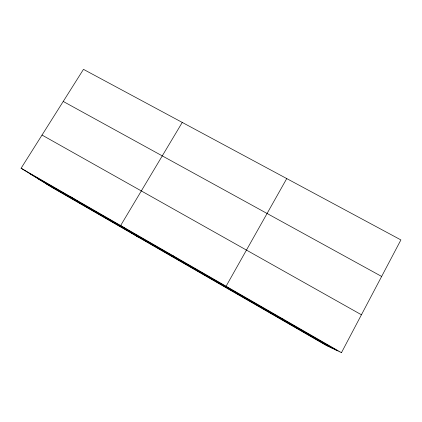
<?xml version="1.0" encoding="UTF-8"?>
<svg xmlns="http://www.w3.org/2000/svg" width="422" height="422" viewBox="0 0 422 422"><rect width="100%" height="100%" fill="white"/><g stroke="black" fill="none" stroke-linecap="round" stroke-linejoin="round"><path stroke-width="0.63" d="M341.461 352.65L400.9 239.923L83.472 69.35L21.1 168.236L51.964 187.415L325.932 345.238L341.461 352.65L21.1 168.236M286.744 178.58L226.087 286.232L228.08 288.87M182.257 122.433L120.645 225.538L137.857 236.895M280.999 318.278L282.877 318.926M63.231 101.444L381.641 276.452M42.026 135.056L361.432 314.775M29.941 173.727L336.972 350.508M37.758 178.585L333.032 348.625M45.223 183.227L329.292 346.842M70.163 196.478L77.11 200.888M172.593 255.442L175.415 257.489"/></g></svg>
